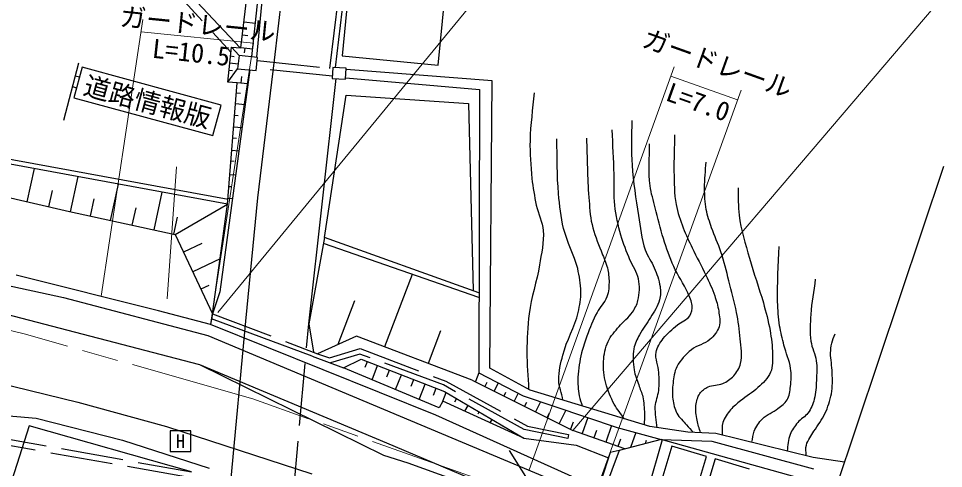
# Model space of a CAD drawing. Units: millimetres, scale not verified. Extents: x 40000 to 680000, y 20000 to 380000.
# Drawn here: x 486166 to 575017, y 273509 to 316746 of the extents above; entities that cross this region are included whole.
import ezdxf
from ezdxf.enums import TextEntityAlignment as Align

# ---------------------------------------------------------------- set-up
doc = ezdxf.new("R2010")
doc.units = ezdxf.units.MM
doc.header["$LTSCALE"] = 1000
doc.linetypes.add('CHAIN', pattern=[18.5, 12, -1.5, 3.5, -1.5])
doc.linetypes.add('DASHED', pattern=[7.5, 6, -1.5])
for name, color, linetype, lineweight in [('M-BGD', 7, 'Continuous', 25), ('M-BGD-EXST', 7, 'Continuous', 25), ('M-BMK', 2, 'CHAIN', 13), ('M-STR-HTXT', 7, 'Continuous', 13), ('M-STR-STRC', 7, 'Continuous', 25)]:
    doc.layers.add(name, color=color, linetype=linetype, lineweight=lineweight)
doc.styles.add('ＭＳ ゴシック', font='')
doc.styles.get('ＭＳ ゴシック').set_extended_font_data('MS Gothic')

msp = doc.modelspace()

# ---------------------------------------------------------------- linework, layer by layer
at = {"layer": 'M-BGD'}
for p, q in [((508584, 313070), (511109, 336570)), ((509043, 313023), (511290, 336545)), ((513551, 336735), (510722, 312728)), ((516081, 311952), (518554, 332864)), ((519082, 332864), (516581, 312039)), ((507524, 313939), (509284, 328745)), ((518210, 322980), (517267, 313145)), ((526484, 312261), (527428, 322096)), ((508926, 316258), (507816, 316390)), ((508207, 315073), (507667, 315137)), ((506288, 310631), (506610, 313981)), ((506610, 313981), (507347, 313197)), ((506610, 313981), (507524, 313939)), ((508663, 313808), (507524, 313939)), ((507902, 313896), (507858, 313451)), ((506872, 313077), (506526, 313111)), ((507347, 313197), (507216, 311924)), ((509137, 313013), (507347, 313197)), ((509007, 311740), (509137, 313013)), ((517267, 313145), (526484, 312261)), ((506288, 310631), (507216, 311924)), ((507262, 312368), (506462, 312444)), ((507216, 311924), (509007, 311740)), ((510722, 312728), (509125, 299513)), ((516364, 312052), (516300, 310994)), ((517652, 311974), (516364, 312052)), ((517588, 310916), (517652, 311974)), ((508375, 311805), (505494, 290495)), ((506723, 311730), (506397, 311762)), ((507596, 311166), (507534, 310539)), ((516300, 310994), (517588, 310916)), ((517595, 311042), (530458, 309918)), ((531660, 310743), (517645, 311858)), ((506256, 298913), (507181, 310573)), ((507181, 310573), (506288, 310631)), ((508195, 310475), (507181, 310573)), ((514050, 287420), (516675, 310971)), ((531432, 283147), (531660, 310743)), ((507500, 309548), (507102, 309579)), ((515562, 295696), (517647, 309383)), ((517647, 309383), (529399, 308563)), ((530458, 309918), (530376, 282712)), ((507923, 308464), (507019, 308535)), ((529399, 308563), (529835, 290604)), ((507273, 307405), (506932, 307432)), ((507625, 306256), (506844, 306318)), ((507121, 305205), (506758, 305234)), ((480939, 304032), (506295, 299401)), ((507321, 304009), (506665, 304061)), ((506255, 298905), (480939, 303574)), ((506875, 303006), (506583, 303029)), ((487673, 302332), (486976, 299136)), ((575017, 302527), (561256, 261438)), ((491864, 301559), (491127, 298183)), ((507007, 301689), (506480, 301730)), ((478867, 300999), (491080, 298194)), ((495747, 300843), (494984, 297342)), ((506590, 300559), (506388, 300575)), ((489384, 300213), (489046, 298661)), ((499948, 300068), (499155, 296433)), ((506698, 299406), (506298, 299438)), ((509125, 299513), (507978, 287674)), ((493417, 299406), (493058, 297762)), ((497426, 298554), (497063, 296889)), ((501221, 295982), (506256, 298913)), ((505452, 293008), (506256, 298913)), ((491080, 298194), (501221, 295982)), ((501413, 297655), (501056, 296018)), ((501221, 295982), (504806, 288382)), ((503787, 295128), (502018, 294294)), ((515562, 295696), (514050, 287420)), ((530398, 289928), (515457, 295123)), ((530399, 290403), (515562, 295696)), ((505541, 293661), (502903, 292417)), ((504806, 288382), (505452, 293008)), ((481458, 291892), (490481, 289945)), ((499626, 288659), (485951, 292097)), ((523981, 292159), (521325, 285206)), ((504463, 291103), (503694, 290740)), ((490481, 289945), (504358, 286294)), ((505494, 290495), (504806, 288382)), ((518443, 289633), (516829, 285409)), ((483893, 288617), (503566, 283506)), ((504618, 287342), (499626, 288659)), ((504806, 288382), (504618, 287342)), ((526239, 278626), (504618, 287342)), ((514389, 284295), (504714, 287874)), ((507978, 287674), (506535, 272240)), ((514050, 287420), (514490, 284685)), ((504358, 286294), (541270, 270816)), ((518635, 286233), (514901, 284528)), ((529748, 281988), (518635, 286233)), ((526713, 286751), (525512, 283606)), ((503566, 283506), (521213, 274804)), ((503566, 283506), (521511, 275986)), ((514389, 284295), (517371, 283181)), ((517371, 283181), (519073, 284017)), ((519073, 284017), (527101, 280894)), ((519474, 283236), (519685, 283779)), ((526580, 279340), (517371, 283181)), ((520127, 282032), (520660, 283400)), ((521537, 282309), (521790, 282960)), ((530376, 282712), (530054, 281871)), ((530376, 282712), (534630, 280490)), ((535309, 281051), (531432, 283147)), ((482189, 282258), (491874, 279894)), ((522389, 281088), (522943, 282512)), ((523897, 281418), (524141, 282045)), ((529748, 281988), (539428, 277172)), ((531149, 281777), (530955, 281387)), ((532254, 281731), (531859, 280938)), ((524665, 280139), (525240, 281618)), ((526030, 280561), (526283, 281212)), ((526920, 279979), (527243, 280810)), ((527101, 280894), (534691, 276432)), ((532956, 280807), (532791, 280474)), ((546800, 277535), (535309, 281051)), ((491874, 279894), (500386, 277540)), ((526920, 279979), (526580, 279340)), ((534691, 276432), (526920, 279979)), ((528079, 279929), (528249, 280219)), ((534152, 280739), (533776, 279984)), ((534630, 280490), (543663, 277454)), ((536309, 279925), (535830, 278962)), ((529023, 279019), (529348, 279573)), ((534950, 279837), (534776, 279487)), ((538739, 279109), (538103, 277831)), ((481137, 278910), (487853, 278342)), ((487853, 278342), (496146, 276230)), ((540601, 272150), (526239, 278626)), ((530306, 278748), (530420, 278943)), ((531462, 277906), (531648, 278221)), ((537143, 278840), (536931, 278414)), ((540858, 278397), (540305, 276857)), ((487185, 277610), (485525, 272388)), ((502768, 273185), (487185, 277610)), ((500386, 277540), (514330, 273012)), ((532696, 277509), (532737, 277581)), ((539433, 277958), (539193, 277289)), ((543137, 277631), (542567, 276045)), ((543663, 277454), (547894, 276283)), ((550470, 277014), (546800, 277535)), ((534691, 276432), (539736, 275737)), ((544400, 275386), (539428, 277172)), ((541698, 277173), (541439, 276450)), ((543986, 276343), (543729, 275628)), ((545468, 276955), (544956, 275529)), ((553153, 276883), (550470, 277014)), ((562504, 274573), (553153, 276883)), ((496146, 276230), (504471, 273549)), ((521511, 275986), (540593, 267913)), ((539736, 275737), (542847, 274538)), ((548005, 276252), (542058, 255956)), ((547894, 276283), (543847, 275245)), ((546469, 276203), (546351, 275887)), ((548915, 275656), (547680, 271485)), ((561534, 272487), (547894, 276283)), ((547894, 276283), (552758, 276134)), ((552239, 274672), (548915, 275656)), ((552758, 276134), (562530, 273469)), ((521213, 274804), (523573, 274057)), ((543847, 275245), (537716, 258787)), ((543014, 275043), (540906, 268653)), ((543847, 275245), (543014, 275043)), ((551004, 270501), (552239, 274672)), ((565499, 274107), (562504, 274573)), ((523573, 274057), (540593, 267913)), ((553070, 274426), (551835, 270255)), ((556394, 273442), (553070, 274426))]:
    msp.add_line(p, q, dxfattribs=at)
at = {"layer": 'M-BGD', "linetype": 'DASHED'}
for p, q in [((494730, 326499), (506564, 313502)), ((507443, 313943), (495260, 326944)), ((516313, 311199), (509028, 311945)), ((509107, 312722), (516356, 311922)), ((504806, 288382), (514901, 284528)), ((512492, 270167), (514050, 287420)), ((514901, 284528), (516041, 284131)), ((516041, 284131), (518974, 285027)), ((518967, 284501), (516120, 283648)), ((526975, 281534), (518967, 284501)), ((518974, 285027), (527200, 281891)), ((527200, 281891), (535060, 277584)), ((534724, 277260), (526975, 281534)), ((538935, 276384), (534724, 277260)), ((535060, 277584), (539007, 276792)), ((482912, 276753), (502768, 273185)), ((539007, 276792), (538935, 276384)), ((502552, 272646), (482778, 276142))]:
    msp.add_line(p, q, dxfattribs=at)
at = {"layer": 'M-BGD'}
msp.add_arc((519449, 292712), 45839, 131.13642, 165.32906, dxfattribs=at)
for points, knots in [([(535695, 309609), (535564, 308077), (535329, 306549), (535301, 305012), (535280, 303800), (535354, 302587), (535483, 301382), (535575, 300518), (535722, 299660), (535906, 298811), (536086, 297984), (536506, 297205), (536572, 296361), (536658, 295259), (536385, 294156), (536209, 293064), (535955, 291487), (535424, 289960), (535211, 288376), (535048, 287165), (535005, 285938), (534999, 284717), (534993, 283519), (535113, 282323), (535169, 281127)], [0, 0, 0, 0, 1, 1, 1, 2, 2, 2, 3, 3, 3, 4, 4, 4, 5, 5, 5, 6, 6, 6, 7, 7, 7, 8, 8, 8, 8]), ([(545066, 306934), (545078, 305505), (545006, 304073), (545103, 302647), (545212, 301030), (545456, 299423), (545716, 297823), (545896, 296713), (546006, 295577), (546370, 294512), (546577, 293907), (546989, 293389), (547228, 292795), (547463, 292213), (547706, 291619), (547790, 290996), (547848, 290571), (547858, 290124), (547750, 289709), (547590, 289096), (547192, 288571), (546876, 288023), (546549, 287455), (546120, 286948), (545818, 286367), (545594, 285936), (545356, 285495), (545266, 285018), (545140, 284350), (545191, 283651), (545297, 282979), (545376, 282483), (545587, 282017), (545741, 281538), (545864, 281158), (546040, 280794), (546125, 280404), (546241, 279872), (546271, 279323), (546293, 278779), (546308, 278419), (546278, 278058), (546271, 277697)], [0, 0, 0, 0, 1, 1, 1, 2, 2, 2, 3, 3, 3, 4, 4, 4, 5, 5, 5, 6, 6, 6, 7, 7, 7, 8, 8, 8, 9, 9, 9, 10, 10, 10, 11, 11, 11, 12, 12, 12, 13, 13, 13, 14, 14, 14, 14]), ([(544350, 278285), (544032, 278751), (543662, 279185), (543395, 279682), (543052, 280321), (542753, 280995), (542577, 281699), (542407, 282384), (542316, 283102), (542359, 283806), (542399, 284458), (542524, 285121), (542795, 285714), (543042, 286254), (543470, 286693), (543849, 287149), (544251, 287634), (544786, 288008), (545139, 288530), (545371, 288874), (545571, 289253), (545666, 289657), (545825, 290329), (545855, 291050), (545720, 291728), (545590, 292384), (545155, 292942), (544903, 293563), (544587, 294340), (544260, 295117), (544031, 295925), (543764, 296864), (543559, 297825), (543449, 298795), (543338, 299782), (543410, 300782), (543377, 301775), (543329, 303198), (543256, 304621), (543195, 306044)], [0, 0, 0, 0, 1, 1, 1, 2, 2, 2, 3, 3, 3, 4, 4, 4, 5, 5, 5, 6, 6, 6, 7, 7, 7, 8, 8, 8, 9, 9, 9, 10, 10, 10, 11, 11, 11, 12, 12, 12, 13, 13, 13, 13]), ([(538458, 280088), (538327, 280735), (538078, 281369), (538065, 282029), (538049, 282831), (538247, 283627), (538448, 284403), (538812, 285812), (539587, 287096), (539928, 288511), (540085, 289162), (540187, 289833), (540183, 290502), (540180, 291249), (540053, 291996), (539877, 292722), (539557, 294045), (538849, 295254), (538525, 296576), (538256, 297669), (538140, 298797), (538040, 299919), (537884, 301665), (537921, 303424), (537861, 305176)], [0, 0, 0, 0, 1, 1, 1, 2, 2, 2, 3, 3, 3, 4, 4, 4, 5, 5, 5, 6, 6, 6, 7, 7, 7, 8, 8, 8, 8]), ([(540719, 305253), (540796, 303356), (540800, 301454), (540949, 299562), (541018, 298691), (541062, 297811), (541255, 296959), (541453, 296082), (541816, 295251), (542123, 294407), (542300, 293918), (542552, 293455), (542684, 292952), (542803, 292503), (542884, 292038), (542888, 291574), (542893, 291042), (542866, 290491), (542684, 289992), (542485, 289441), (542013, 289029), (541740, 288511), (541356, 287783), (541057, 287012), (540770, 286240), (540575, 285713), (540388, 285180), (540260, 284632), (540080, 283861), (539934, 283076), (539903, 282285), (539879, 281686), (539922, 281081), (540030, 280492), (540092, 280158), (540226, 279842), (540324, 279517)], [0, 0, 0, 0, 1, 1, 1, 2, 2, 2, 3, 3, 3, 4, 4, 4, 5, 5, 5, 6, 6, 6, 7, 7, 7, 8, 8, 8, 9, 9, 9, 10, 10, 10, 11, 11, 11, 12, 12, 12, 12]), ([(549191, 305575), (549170, 304399), (549103, 303224), (549129, 302049), (549153, 300984), (549136, 299908), (549328, 298860), (549469, 298097), (549745, 297364), (550018, 296638), (550266, 295978), (550575, 295343), (550877, 294706), (551295, 293822), (551783, 292972), (552195, 292085), (552497, 291435), (552807, 290786), (553038, 290107), (553202, 289628), (553349, 289138), (553421, 288636), (553493, 288140), (553615, 287612), (553467, 287133), (553319, 286651), (552956, 286243), (552578, 285907), (552071, 285455), (551326, 285341), (550800, 284911), (550248, 284459), (549729, 283922), (549405, 283286), (549163, 282809), (549102, 282254), (549037, 281722), (548975, 281210), (548954, 280686), (549022, 280174), (549084, 279706), (549184, 279227), (549405, 278810), (549631, 278384), (550023, 278069), (550340, 277706), (550552, 277464), (550770, 277228), (550985, 276989)], [0, 0, 0, 0, 1, 1, 1, 2, 2, 2, 3, 3, 3, 4, 4, 4, 5, 5, 5, 6, 6, 6, 7, 7, 7, 8, 8, 8, 9, 9, 9, 10, 10, 10, 11, 11, 11, 12, 12, 12, 13, 13, 13, 14, 14, 14, 15, 15, 15, 16, 16, 16, 16]), ([(547524, 277432), (547461, 278106), (547298, 278778), (547336, 279453), (547365, 279980), (547601, 280478), (547658, 281002), (547719, 281576), (547709, 282158), (547673, 282734), (547632, 283387), (547299, 284036), (547412, 284681), (547498, 285169), (547805, 285602), (548102, 285999), (548477, 286500), (548973, 286900), (549451, 287302), (549829, 287620), (550377, 287762), (550647, 288176), (550830, 288456), (550880, 288823), (550861, 289157), (550838, 289588), (550618, 289987), (550448, 290383), (550068, 291265), (549490, 292051), (549099, 292928), (548712, 293793), (548402, 294692), (548117, 295595), (547811, 296568), (547585, 297565), (547336, 298554), (547159, 299257), (546920, 299950), (546830, 300669), (546662, 302008), (546789, 303367), (546768, 304716)], [0, 0, 0, 0, 1, 1, 1, 2, 2, 2, 3, 3, 3, 4, 4, 4, 5, 5, 5, 6, 6, 6, 7, 7, 7, 8, 8, 8, 9, 9, 9, 10, 10, 10, 11, 11, 11, 12, 12, 12, 13, 13, 13, 14, 14, 14, 14]), ([(551672, 276955), (551566, 277354), (551423, 277744), (551352, 278150), (551269, 278620), (551172, 279103), (551229, 279576), (551277, 279972), (551384, 280383), (551613, 280710), (551808, 280991), (552103, 281205), (552410, 281354), (552839, 281563), (553368, 281483), (553805, 281676), (554197, 281850), (554575, 282093), (554862, 282412), (555167, 282750), (555411, 283166), (555522, 283608), (555713, 284371), (555550, 285184), (555491, 285968), (555426, 286822), (555299, 287672), (555138, 288513), (554944, 289531), (554662, 290530), (554402, 291533), (554161, 292467), (553938, 293407), (553636, 294323), (553379, 295103), (553011, 295844), (552747, 296622), (552549, 297207), (552336, 297793), (552226, 298401), (552103, 299076), (552079, 299768), (552072, 300455), (552064, 301289), (552164, 302120), (552210, 302953)], [0, 0, 0, 0, 1, 1, 1, 2, 2, 2, 3, 3, 3, 4, 4, 4, 5, 5, 5, 6, 6, 6, 7, 7, 7, 8, 8, 8, 9, 9, 9, 10, 10, 10, 11, 11, 11, 12, 12, 12, 13, 13, 13, 14, 14, 14, 15, 15, 15, 15]), ([(555296, 300484), (555325, 299601), (555266, 298711), (555384, 297835), (555573, 296432), (555997, 295068), (556373, 293703), (556770, 292262), (557313, 290865), (557712, 289425), (557954, 288550), (558199, 287672), (558352, 286777), (558481, 286027), (558584, 285267), (558585, 284507), (558586, 283922), (558635, 283301), (558410, 282761), (558164, 282169), (557651, 281720), (557188, 281276), (556688, 280797), (556062, 280467), (555529, 280025), (555196, 279749), (554845, 279485), (554569, 279152), (554262, 278783), (553954, 278387), (553812, 277930), (553694, 277549), (553774, 277133), (553755, 276734)], [0, 0, 0, 0, 1, 1, 1, 2, 2, 2, 3, 3, 3, 4, 4, 4, 5, 5, 5, 6, 6, 6, 7, 7, 7, 8, 8, 8, 9, 9, 9, 10, 10, 10, 11, 11, 11, 11]), ([(556615, 276028), (556688, 276385), (556693, 276762), (556834, 277098), (557018, 277539), (557294, 277952), (557632, 278289), (558053, 278711), (558649, 278916), (559117, 279284), (559432, 279531), (559798, 279750), (560001, 280094), (560229, 280478), (560265, 280952), (560321, 281396), (560392, 281968), (560411, 282555), (560333, 283127), (560228, 283890), (559884, 284602), (559694, 285349), (559536, 285970), (559374, 286593), (559277, 287227), (559161, 287982), (559103, 288747), (559081, 289511), (559029, 291291), (559179, 293071), (559228, 294851)], [0, 0, 0, 0, 1, 1, 1, 2, 2, 2, 3, 3, 3, 4, 4, 4, 5, 5, 5, 6, 6, 6, 7, 7, 7, 8, 8, 8, 9, 9, 9, 10, 10, 10, 10]), ([(562700, 291691), (562555, 290567), (562334, 289450), (562265, 288319), (562212, 287466), (562165, 286602), (562280, 285755), (562368, 285106), (562704, 284508), (562793, 283859), (562878, 283238), (562840, 282605), (562808, 281979), (562777, 281370), (562769, 280749), (562606, 280161), (562477, 279694), (562284, 279233), (562000, 278840), (561739, 278478), (561308, 278266), (561021, 277924), (560728, 277573), (560444, 277198), (560276, 276774), (560078, 276277), (560083, 275721), (559986, 275195)], [0, 0, 0, 0, 1, 1, 1, 2, 2, 2, 3, 3, 3, 4, 4, 4, 5, 5, 5, 6, 6, 6, 7, 7, 7, 8, 8, 8, 9, 9, 9, 9]), ([(561819, 274743), (561828, 275083), (561756, 275435), (561845, 275764), (561977, 276249), (562321, 276650), (562575, 277084), (562914, 277663), (563350, 278186), (563632, 278794), (563912, 279397), (564136, 280035), (564253, 280689), (564373, 281353), (564346, 282036), (564331, 282709), (564318, 283348), (564164, 283982), (564176, 284621), (564181, 284928), (564216, 285237), (564285, 285537), (564355, 285847), (564492, 286138), (564595, 286439)], [0, 0, 0, 0, 1, 1, 1, 2, 2, 2, 3, 3, 3, 4, 4, 4, 5, 5, 5, 6, 6, 6, 7, 7, 7, 8, 8, 8, 8])]:
    msp.add_open_spline(points, degree=3, knots=knots, dxfattribs=at)
at = {"layer": 'M-BGD-EXST'}
msp.add_lwpolyline([(500734, 275127), (502734, 275127), (502734, 277127), (500734, 277127)], close=True, dxfattribs=at)
at = {"layer": 'M-BMK'}
msp.add_lwpolyline([(560302, 260973), (548807, 265548), (531471, 272109), (508666, 280191), (486720, 286461), (465945, 291330)], dxfattribs=at)
at = {"layer": 'M-STR-HTXT'}
for p, q in [((538230, 328560), (505319, 288489)), ((539428, 277172), (574210, 317966)), ((498113, 316657), (494097, 290067)), ((508724, 314375), (497933, 315468)), ((508724, 314375), (504618, 287342)), ((535210, 273396), (549139, 312106)), ((548818, 311214), (555225, 308917)), ((555566, 309862), (541392, 270631)), ((501351, 302487), (500430, 289822))]:
    msp.add_line(p, q, dxfattribs=at)
at = {"layer": 'M-STR-STRC'}
for p, q in [((491928, 312450), (490503, 306932)), ((492284, 312054), (491486, 309120)), ((505619, 308425), (492284, 312054)), ((491618, 311249), (492034, 311136)), ((491348, 310202), (491750, 310092)), ((491486, 309120), (504821, 305492)), ((504821, 305492), (505619, 308425)), ((557669, 236650), (533314, 275228))]:
    msp.add_line(p, q, dxfattribs=at)

# ---------------------------------------------------------------- texts
at = {"layer": 'M-BGD-EXST', "style": 'ＭＳ ゴシック'}
msp.add_text('H', height=1320, dxfattribs=at).set_placement((501734, 276127), align=Align.MIDDLE_CENTER)
at = {"layer": 'M-STR-HTXT', "style": 'ＭＳ ゴシック'}
for s, rotation, p in [('ガードレール', 354.22, (503395, 316209)), ('ガードレール', 340.28, (553313, 312435)), ('L=10.5', 353.79, (502757, 313492)), ('L=7.0', 340.28, (551457, 308725))]:
    msp.add_text(s, height=1833, rotation=rotation, dxfattribs=at).set_placement(p, align=Align.MIDDLE_CENTER)
at = {"layer": 'M-STR-STRC', "style": 'ＭＳ ゴシック'}
msp.add_text('道路情報版', height=1833, rotation=344.777, dxfattribs=at).set_placement((498558, 308742), align=Align.MIDDLE_CENTER)

doc.saveas('drawing.dxf')
